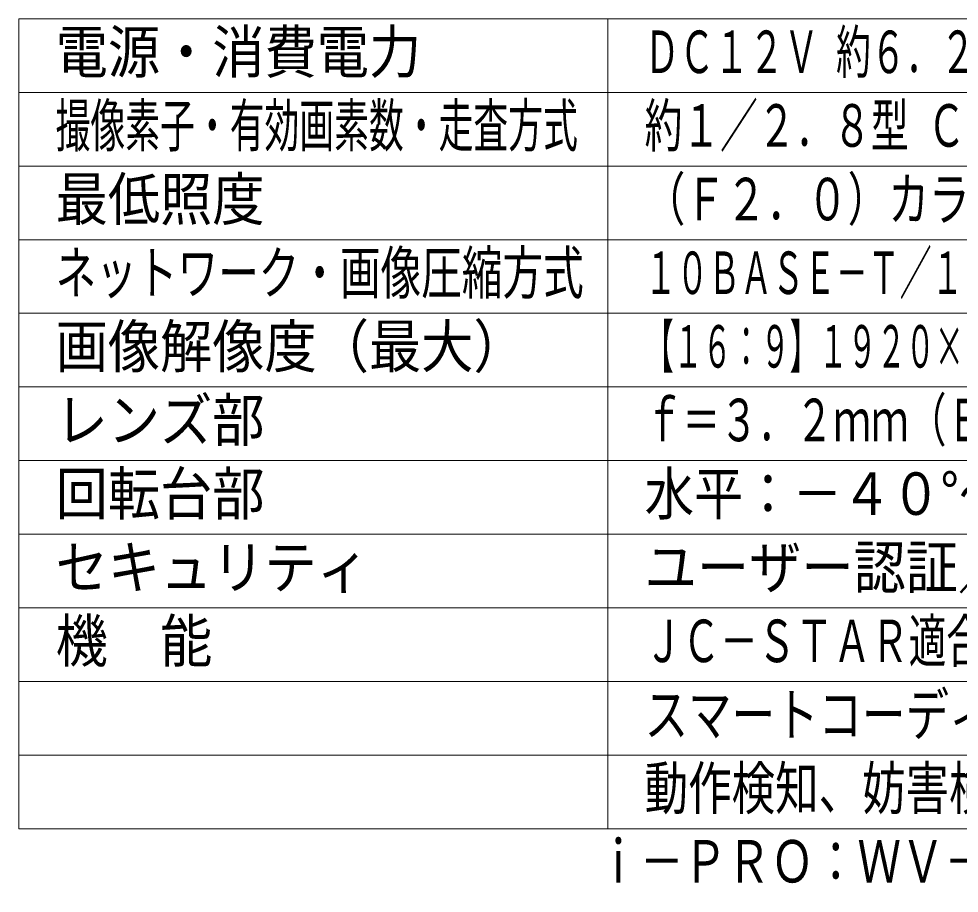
# Model space of a CAD drawing. Units: millimetres on the paper. Extents: x -62 to 65, y -59 to 59.
# Drawn here: x -62.5 to 1.4, y -59 to 0.4 of the extents above; entities that cross this region are included whole.
import ezdxf
from ezdxf.enums import TextEntityAlignment as Align

# ---------------------------------------------------------------- set-up
doc = ezdxf.new("R2010")
doc.units = ezdxf.units.MM
doc.layers.add('0-0_MOJI1', color=7, linetype='Continuous')
doc.layers.add('0-5_相当品', color=4, linetype='Continuous')
doc.layers.add('0-4_WAKU', color=4, linetype='Continuous', lineweight=9)
doc.styles.add('ＭＳ ゴシック', font='')
doc.styles.get('ＭＳ ゴシック').set_extended_font_data('MS Gothic')

msp = doc.modelspace()

# ---------------------------------------------------------------- linework, layer by layer
at = {"layer": '0-4_WAKU', "color": 3}
for p, q in [((-62.5, -54.618), (-62.5, 0.382)), ((-62.5, 0.382), (62.5, 0.382)), ((-22.5, -54.618), (-22.5, 0.382)), ((-62.5, -54.618), (62.5, -54.618))]:
    msp.add_line(p, q, dxfattribs=at)
at = {"layer": '0-4_WAKU'}
for p, q in [((-62.5, -4.618), (62.5, -4.618)), ((-62.5, -9.618), (62.5, -9.618)), ((62.5, -14.618), (-62.5, -14.618)), ((62.5, -19.618), (-62.5, -19.618)), ((62.5, -24.618), (-62.5, -24.618)), ((-62.5, -29.618), (62.5, -29.618)), ((-62.5, -34.618), (62.5, -34.618)), ((-62.5, -39.618), (62.5, -39.618)), ((-62.5, -44.618), (62.5, -44.618)), ((-62.5, -49.618), (62.5, -49.618))]:
    msp.add_line(p, q, dxfattribs=at)

# ---------------------------------------------------------------- texts
at = {"layer": '0-0_MOJI1', "style": 'ＭＳ ゴシック'}
for s, height, width, p in [('電源・消費電力', 2.889, 0.9, (-60, -4.173)), ('ＤＣ１２Ｖ 約６．２Ｗ、ＰｏＥ（ＩＥＥＥ８０２．３ａｆ準拠）約７．２Ｗ', 2.889, 0.6, (-20, -4.173)), ('撮像素子・有効画素数・走査方式', 2.889, 0.6, (-60, -9.173)), ('約１／２．８型 ＣＭＯＳセンサー・約２１０万画素・プログレッシブ', 2.889, 0.65, (-20, -9.173)), ('最低照度', 2.889, 0.9, (-60, -14.173)), ('（Ｆ２．０）カラー：０．００６３ｌｘ、白黒：０．００５ｌｘ', 2.889, 0.7, (-20, -14.173)), ('ネットワーク・画像圧縮方式', 2.889, 0.7, (-60, -19.173)), ('１０ＢＡＳＥ－Ｔ／１００ＢＡＳＥ－ＴＸ・Ｈ．２６５、Ｈ．２６４、ＪＰＥＧ', 2.886, 0.55, (-20, -19.173)), ('画像解像度（最大）', 2.889, 0.9, (-60, -24.173)), ('【１６：９】１９２０×１０８０（６０ｆｐｓ）【４：３】１２８０×９６０（３０ｆｐｓ）', 2.889, 0.5, (-20, -24.173)), ('レンズ部', 2.889, 0.9, (-60, -29.173)), ('ｆ＝３．２ｍｍ（ＥＸズーム：最大３倍、デジタルズーム：最大１６倍）', 2.889, 0.65, (-20, -29.173)), ('回転台部', 2.889, 0.9, (-60, -34.173)), ('水平：－４０°～＋４０°／垂直：－４５°～＋１０°', 2.889, 0.85, (-20, -34.173)), ('ユーザー認証／ホスト認証／ＨＴＴＰＳ', 2.889, 0.9, (-20, -39.173)), ('セキュリティ', 2.889, 0.9, (-60, -39.173)), ('機\u3000能', 2.889, 0.9, (-60, -44.173)), ('ＪＣ－ＳＴＡＲ適合、インテリジェントオート、スーパーダイナミック、', 2.889, 0.65, (-20, -44.173)), ('スマートコーディング、逆光／強光補正、カラー／白黒切換、', 2.886, 0.75, (-20, -49.173)), ('動作検知、妨害検知、音検知、ＭｉｃｒｏＳＤスロット', 2.886, 0.75, (-20, -54.173))]:
    msp.add_text(s, height=height, dxfattribs=dict(at, width=width)).set_placement(p, align=Align.BOTTOM_LEFT)
at = {"layer": '0-5_相当品', "style": 'ＭＳ ゴシック', "width": 0.75}
msp.add_text('ｉ－ＰＲＯ：ＷＶ－Ｂ５１３００－Ｆ３＋ＷＶ－ＱＬＲ１００－Ｗ', height=2.886, dxfattribs=at).set_placement((-23.26, -59.137), align=Align.BOTTOM_LEFT)

doc.saveas('drawing.dxf')
